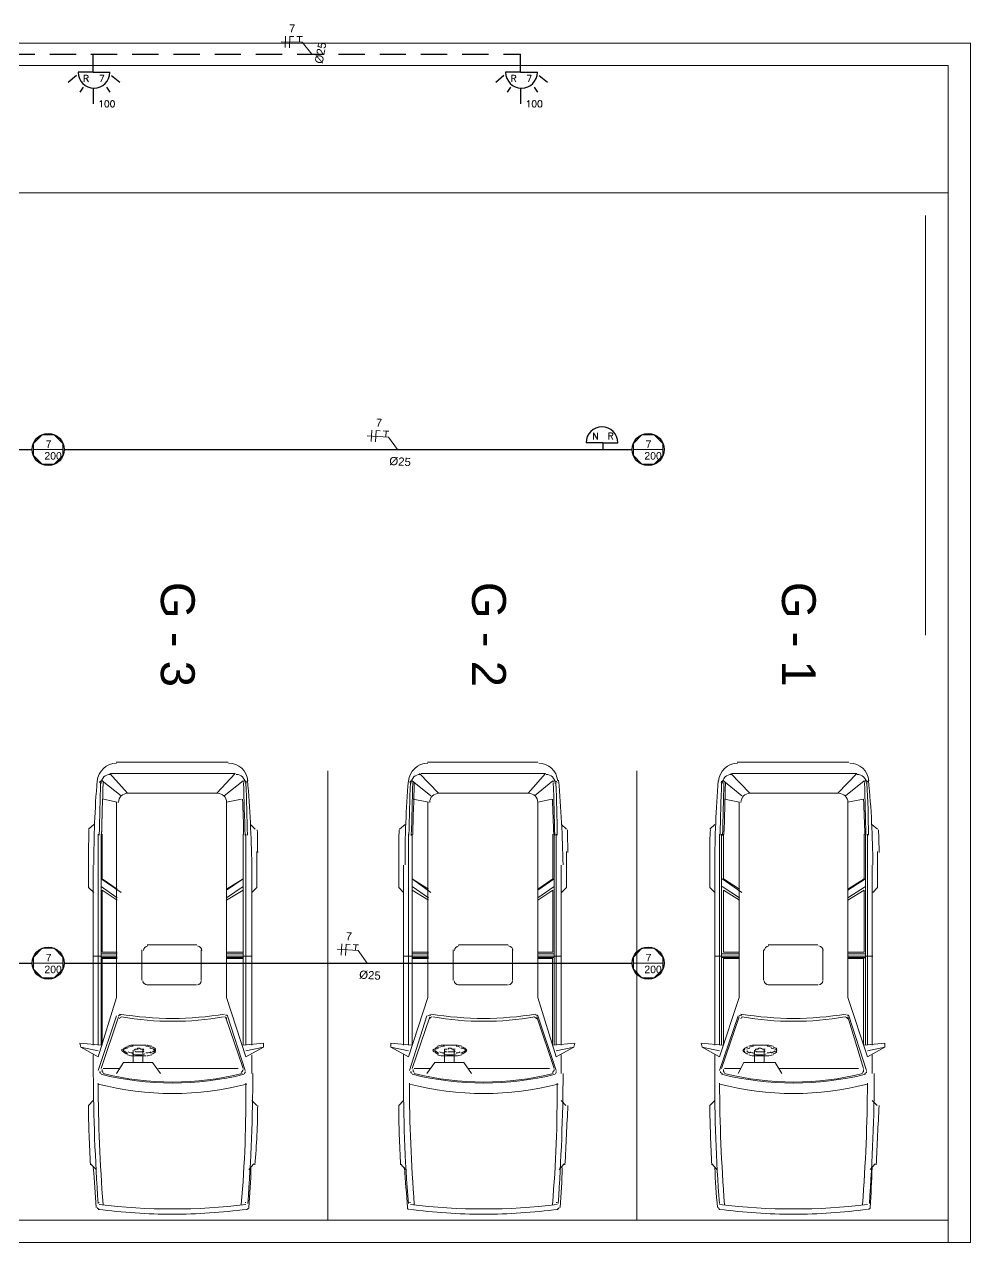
# Model space of a CAD drawing. Header units: millimetres. Extents: x 53 to 176, y -29 to 32.
# Drawn here: x 74.26 to 80.57, y -0.18 to 7.95 of the extents above; entities that cross this region are included whole.
import ezdxf

# ---------------------------------------------------------------- set-up
doc = ezdxf.new("R2010")
doc.units = ezdxf.units.MM
doc.linetypes.add('HIDDEN', pattern=[0.375, 0.25, -0.125])
doc.layers.get('0').update_dxf_attribs({"lineweight": 30})
for name, color, linetype in [('1 - Circuitos', 7, 'Continuous'), ('5 - Identificadores', 7, 'Continuous'), ('7 - Eletroduto', 6, 'Continuous'), ('8 - Pontos de luz', 5, 'Continuous'), ('Estacionamento', 30, 'Continuous'), ('Pontos de iluminação', 5, 'Continuous')]:
    doc.layers.add(name, color=color, linetype=linetype)
doc.layers.add('4 - Edificação', color=8, linetype='Continuous', lineweight=20)
doc.layers.add('6 - Legenda', color=70, linetype='Continuous', lineweight=25)
doc.styles.add('Arial0', font='arial.ttf', dxfattribs={"height": 3.14658})
doc.styles.add('ROMANS', font='ROMANS.SHX')
doc.styles.get("Standard").update_dxf_attribs({"font": 'arial.ttf'})

# ---------------------------------------------------------------- blocks, each defined once
blk = doc.blocks.new('Sensor')
at = {"color": 5, "linetype": 'Continuous', "lineweight": 15, "true_color": 0x000005}
blk.add_lwpolyline([(63.6396, -14.1566), (63.5583, -14.1566), (63.5009, -14.215), (63.5009, -14.2947), (63.5583, -14.3531), (63.6396, -14.3531), (63.698, -14.2947), (63.698, -14.215)], close=True, dxfattribs=at)
blk.add_lwpolyline([(63.698, -14.2551), (63.5009, -14.2551), (63.5009, -14.2551)], dxfattribs=at)
at = {"layer": '8 - Pontos de luz'}
blk.add_circle((63.5995, -14.2551), 0.1064, dxfattribs=at)
at = {"layer": '5 - Identificadores'}
for tag, p in [('N', (63.5826, -14.2443)), ('S', (63.5739, -14.3226))]:
    blk.add_attdef(tag, p, '', height=0.05, dxfattribs=at)

msp = doc.modelspace()

# ---------------------------------------------------------------- linework, layer by layer
at = {"layer": '1 - Circuitos', "color": 5, "linetype": 'Continuous', "lineweight": 15, "true_color": 0x000005}
for points in [[(76.1781, 7.7494), (76.1148, 7.8296), (75.9733, 7.8315)], [(76.7486, 5.1137), (76.6892, 5.1968), (76.548, 5.2054)], [(76.5478, 1.6887), (76.4884, 1.7718), (76.3472, 1.7804)]]:
    msp.add_lwpolyline(points, dxfattribs=at)
at = {"layer": '1 - Circuitos', "color": 7, "linetype": 'Continuous', "lineweight": 15, "true_color": 0x000007}
for points in [[(76.0012, 7.7937), (76.0022, 7.8693), (76.0022, 7.8693)], [(76.0588, 7.8686), (76.0311, 7.8689), (76.03, 7.7933)], [(76.0782, 7.8683), (76.1153, 7.8678), (76.0973, 7.868), (76.0968, 7.8299)], [(76.5741, 5.1663), (76.5787, 5.2418), (76.5787, 5.2418)], [(76.6351, 5.2384), (76.6075, 5.2401), (76.6028, 5.1646)], [(76.6545, 5.2372), (76.6915, 5.2349), (76.6736, 5.236), (76.6713, 5.1979)], [(76.3733, 1.7413), (76.3779, 1.8168), (76.3779, 1.8168)], [(76.4343, 1.8134), (76.4067, 1.8151), (76.4021, 1.7396)], [(76.4538, 1.8122), (76.4907, 1.8099), (76.4728, 1.811), (76.4705, 1.7729)]]:
    msp.add_lwpolyline(points, dxfattribs=at)
at = {"layer": '4 - Edificação', "color": 252}
for p, q in [((77.5708, 7.6744), (57.6208, 7.6744)), ((80.4208, 7.6744), (60.4708, 7.6744)), ((80.4208, 7.6744), (80.4208, 6.8244))]:
    msp.add_line(p, q, dxfattribs=at)
at = {"layer": '4 - Edificação'}
for p, q in [((60.4708, 6.8244), (80.4208, 6.8244)), ((80.4208, 6.8244), (80.4208, -0.0256)), ((80.2708, 6.6744), (80.2708, 3.8744)), ((55.0208, -0.0256), (80.4208, -0.0256)), ((80.4208, -0.0256), (80.4208, -0.1756)), ((55.6708, -0.1756), (80.4208, -0.1756))]:
    msp.add_line(p, q, dxfattribs=at)
at = {"layer": '4 - Edificação', "color": 252}
msp.add_lwpolyline([(53.5708, -0.1756), (80.5708, -0.1756), (80.5708, 7.8244), (53.5708, 7.8244)], close=True, dxfattribs=at)
at = {"layer": '6 - Legenda', "color": 0}
for p, q in [((74.7208, 7.6298), (74.7208, 7.6744)), ((77.5708, 7.6298), (77.5708, 7.6744)), ((74.6095, 7.6076), (74.5547, 7.5619)), ((74.7208, 7.6298), (74.6206, 7.6298)), ((74.7208, 7.6298), (74.8322, 7.6298)), ((74.8433, 7.6076), (74.899, 7.563)), ((77.4595, 7.6076), (77.4047, 7.5619)), ((77.5708, 7.6298), (77.4706, 7.6298)), ((77.5708, 7.6298), (77.6822, 7.6298)), ((77.6933, 7.6076), (77.749, 7.563)), ((74.654, 7.5296), (74.6317, 7.4962)), ((74.7208, 7.5185), (74.7208, 7.4182)), ((74.8099, 7.5296), (74.8322, 7.4962)), ((77.504, 7.5296), (77.4817, 7.4962)), ((77.5708, 7.5185), (77.5708, 7.4182)), ((77.6599, 7.5296), (77.6822, 7.4962))]:
    msp.add_line(p, q, dxfattribs=at)
at = {"layer": '6 - Legenda', "color": 5}
for q in [(78.0066, 5.1582), (78.2182, 5.1582), (78.118, 5.1137)]:
    msp.add_line((78.118, 5.1582), q, dxfattribs=at)
at = {"layer": '6 - Legenda', "color": 0}
for centre in [(74.7264, 7.6298), (77.5764, 7.6298)]:
    msp.add_arc(centre, 0.1058, 180, 0, dxfattribs=at)
at = {"layer": '6 - Legenda', "color": 5}
msp.add_arc((78.1124, 5.1582), 0.1058, 0, 180, dxfattribs=at)
at = {"layer": '7 - Eletroduto', "linetype": 'HIDDEN', "ltscale": 0.7}
for p, q in [((58.2062, 7.7494), (77.5708, 7.7494)), ((74.7208, 7.6744), (74.7208, 7.7494)), ((77.5708, 7.6744), (77.5708, 7.7494))]:
    msp.add_line(p, q, dxfattribs=at)
at = {"layer": '7 - Eletroduto'}
for points in [[(70.5273, 5.1137), (74.3145, 5.1137)], [(74.5273, 5.1137), (78.3145, 5.1137)], [(70.5273, 1.6887), (74.3145, 1.6887)], [(74.5273, 1.6887), (78.3145, 1.6887)]]:
    msp.add_lwpolyline(points, dxfattribs=at)
at = {"layer": 'Estacionamento', "linetype": 'Continuous', "lineweight": 20}
for points in [[(75.6197, 3.0282), (74.8741, 3.0282), (74.8741, 3.0282)], [(77.6847, 3.0282), (76.9488, 3.0282), (76.9488, 3.0282)], [(79.7595, 3.0282), (79.0139, 3.0282), (79.0139, 3.0282)], [(74.9486, 2.8207), (74.8319, 2.9536), (74.8319, 2.9536)], [(75.6683, 2.9536), (74.8384, 2.9536), (74.8384, 2.9536)], [(75.5451, 2.8207), (75.6683, 2.9536), (75.6683, 2.9536)], [(77.0234, 2.8207), (76.897, 2.9536), (76.897, 2.9536)], [(77.7366, 2.9536), (76.9067, 2.9536), (76.9067, 2.9536)], [(77.6199, 2.8207), (77.7366, 2.9536), (77.7366, 2.9536)], [(79.0982, 2.8207), (78.9717, 2.9536), (78.9717, 2.9536)], [(79.8114, 2.9536), (78.9815, 2.9536), (78.9815, 2.9536)], [(79.6849, 2.8207), (79.8114, 2.9536), (79.8114, 2.9536)], [(74.9065, 2.8045), (74.7801, 2.905), (74.7801, 2.905)], [(75.5938, 2.8045), (75.7202, 2.905), (75.7202, 2.905)], [(76.9715, 2.8045), (76.8483, 2.905), (76.8483, 2.905)], [(77.662, 2.8045), (77.7852, 2.905), (77.7852, 2.905)], [(79.0463, 2.8045), (78.9231, 2.905), (78.9231, 2.905)], [(79.7368, 2.8045), (79.86, 2.905), (79.86, 2.905)], [(74.8806, 2.7623), (74.7898, 2.7818), (74.7898, 2.7818)], [(75.5451, 2.8207), (74.9486, 2.8207), (74.9486, 2.8207)], [(75.61, 2.7623), (75.7105, 2.7818), (75.7105, 2.7818)], [(76.9553, 2.7623), (76.8548, 2.7818), (76.8548, 2.7818)], [(77.6199, 2.8207), (77.0234, 2.8207), (77.0234, 2.8207)], [(77.6847, 2.7623), (77.7787, 2.7818), (77.7787, 2.7818)], [(79.0301, 2.7623), (78.9296, 2.7818), (78.9296, 2.7818)], [(79.6849, 2.8207), (79.0982, 2.8207), (79.0982, 2.8207)], [(79.753, 2.7623), (79.8535, 2.7818), (79.8535, 2.7818)], [(74.725, 2.6132), (74.6893, 2.5808), (74.6893, 2.5808)], [(75.8012, 2.5808), (75.7688, 2.6132), (75.7688, 2.6132)], [(76.7997, 2.6132), (76.7641, 2.5808), (76.7641, 2.5808)], [(77.876, 2.5808), (77.8436, 2.6132), (77.8436, 2.6132)], [(78.8648, 2.6132), (78.8323, 2.5808), (78.8323, 2.5808)], [(79.9508, 2.5808), (79.9119, 2.6132), (79.9119, 2.6132)], [(74.7801, 2.2501), (74.7801, 2.5484), (74.7801, 2.5484)], [(75.7202, 2.2501), (75.7202, 2.5484), (75.7202, 2.5484)], [(76.8483, 2.2501), (76.8483, 2.5484), (76.8483, 2.5484)], [(77.7852, 2.2501), (77.7852, 2.5484), (77.7852, 2.5484)], [(78.9231, 2.2501), (78.9231, 2.5484), (78.9231, 2.5484)], [(79.86, 2.2501), (79.86, 2.5484), (79.86, 2.5484)], [(74.725, 2.1594), (74.6893, 2.1918), (74.6893, 2.4317)], [(75.811, 2.4317), (75.811, 2.1918), (75.7785, 2.1594)], [(76.79, 2.1594), (76.7576, 2.1918), (76.7576, 2.4317)], [(77.876, 2.4317), (77.876, 2.1918), (77.8436, 2.1594)], [(78.8648, 2.1594), (78.8323, 2.1918), (78.8323, 2.4317)], [(79.9508, 2.4317), (79.9508, 2.1918), (79.9183, 2.1594)], [(74.9065, 2.1594), (74.7736, 2.2501), (74.7736, 2.2501)], [(74.8806, 2.1237), (74.7736, 2.1983), (74.7736, 2.1983)], [(74.8806, 2.1821), (74.7801, 2.2501), (74.7801, 2.2501)], [(75.61, 2.1821), (75.7202, 2.2501), (75.7202, 2.2501)], [(75.61, 2.1756), (75.7202, 2.2501), (75.7202, 2.2501)], [(75.61, 2.1237), (75.7202, 2.1983), (75.7202, 2.1983)], [(76.9715, 2.1594), (76.8483, 2.2501), (76.8483, 2.2501)], [(76.9553, 2.1821), (76.8483, 2.2501), (76.8483, 2.2501)], [(76.9553, 2.1237), (76.8483, 2.1983), (76.8483, 2.1983)], [(77.6847, 2.1821), (77.7852, 2.2501), (77.7852, 2.2501)], [(77.6847, 2.1756), (77.795, 2.2501), (77.795, 2.2501)], [(77.6847, 2.1237), (77.795, 2.1983), (77.795, 2.1983)], [(79.0463, 2.1594), (78.9134, 2.2501), (78.9134, 2.2501)], [(79.0301, 2.1237), (78.9134, 2.1983), (78.9134, 2.1983)], [(79.0301, 2.1821), (78.9231, 2.2501), (78.9231, 2.2501)], [(79.753, 2.1821), (79.86, 2.2501), (79.86, 2.2501)], [(79.753, 2.1756), (79.8697, 2.2501), (79.8697, 2.2501)], [(79.753, 2.1237), (79.8697, 2.1983), (79.8697, 2.1983)], [(74.8806, 2.1075), (74.7801, 2.1756), (74.7801, 2.1756)], [(74.7801, 1.7606), (74.7801, 2.1756), (74.7801, 2.1756)], [(75.61, 2.1075), (75.7202, 2.1756), (75.7202, 2.1756)], [(75.7202, 1.7606), (75.7202, 2.1756), (75.7202, 2.1756)], [(76.9553, 2.1075), (76.8483, 2.1756), (76.8483, 2.1756)], [(76.8483, 1.7606), (76.8483, 2.1756), (76.8483, 2.1756)], [(77.6847, 2.1075), (77.7852, 2.1756), (77.7852, 2.1756)], [(77.7852, 1.7606), (77.7852, 2.1756), (77.7852, 2.1756)], [(79.0301, 2.1075), (78.9231, 2.1756), (78.9231, 2.1756)], [(78.9231, 1.7606), (78.9231, 2.1756), (78.9231, 2.1756)], [(79.753, 2.1075), (79.86, 2.1756), (79.86, 2.1756)], [(79.86, 1.7606), (79.86, 2.1756), (79.86, 2.1756)], [(75.0816, 1.8093), (75.2469, 1.8093), (75.2469, 1.8093)], [(75.4122, 1.8093), (75.2469, 1.8093), (75.2469, 1.8093)], [(77.1563, 1.8093), (77.3216, 1.8093), (77.3216, 1.8093)], [(77.487, 1.8093), (77.3216, 1.8093), (77.3216, 1.8093)], [(79.2214, 1.8093), (79.3867, 1.8093), (79.3867, 1.8093)], [(79.552, 1.8093), (79.3867, 1.8093), (79.3867, 1.8093)], [(74.8806, 1.7347), (74.725, 1.7347), (74.725, 1.7347)], [(74.8806, 1.7509), (74.7736, 1.7509), (74.7736, 1.7509)], [(74.8806, 1.725), (74.7736, 1.725), (74.7736, 1.725)], [(74.8806, 1.7606), (74.7801, 1.7606), (74.7801, 1.7606)], [(74.8806, 1.7185), (74.7801, 1.7185), (74.7801, 1.7185)], [(75.61, 1.7606), (75.7202, 1.7606), (75.7202, 1.7606)], [(75.61, 1.7509), (75.7202, 1.7509), (75.7202, 1.7509)], [(75.61, 1.7347), (75.7785, 1.7347), (75.7785, 1.7347)], [(75.61, 1.725), (75.7202, 1.725), (75.7202, 1.725)], [(75.61, 1.7185), (75.7202, 1.7185), (75.7202, 1.7185)], [(76.9553, 1.7347), (76.79, 1.7347), (76.79, 1.7347)], [(76.9553, 1.7606), (76.8483, 1.7606), (76.8483, 1.7606)], [(76.9553, 1.7509), (76.8483, 1.7509), (76.8483, 1.7509)], [(76.9553, 1.725), (76.8483, 1.725), (76.8483, 1.725)], [(76.9553, 1.7185), (76.8483, 1.7185), (76.8483, 1.7185)], [(77.6847, 1.7606), (77.7852, 1.7606), (77.7852, 1.7606)], [(77.6847, 1.7509), (77.795, 1.7509), (77.795, 1.7509)], [(77.6847, 1.7347), (77.8436, 1.7347), (77.8436, 1.7347)], [(77.6847, 1.725), (77.795, 1.725), (77.795, 1.725)], [(77.6847, 1.7185), (77.7852, 1.7185), (77.7852, 1.7185)], [(79.0301, 1.7347), (78.8648, 1.7347), (78.8648, 1.7347)], [(79.0301, 1.7509), (78.9134, 1.7509), (78.9134, 1.7509)], [(79.0301, 1.725), (78.9134, 1.725), (78.9134, 1.725)], [(79.0301, 1.7606), (78.9231, 1.7606), (78.9231, 1.7606)], [(79.0301, 1.7185), (78.9231, 1.7185), (78.9231, 1.7185)], [(79.753, 1.7606), (79.86, 1.7606), (79.86, 1.7606)], [(79.753, 1.7509), (79.8697, 1.7509), (79.8697, 1.7509)], [(79.753, 1.7347), (79.9183, 1.7347), (79.9183, 1.7347)], [(79.753, 1.725), (79.8697, 1.725), (79.8697, 1.725)], [(79.753, 1.7185), (79.86, 1.7185), (79.86, 1.7185)]]:
    msp.add_lwpolyline(points, dxfattribs=at)
at = {"layer": 'Estacionamento', "linetype": 'Continuous', "lineweight": 9}
for points in [[(76.2843, -0.0256), (74.2095, -0.0256), (74.2095, 2.9698)], [(78.3461, -0.0256), (76.2843, -0.0256), (76.2843, 2.9698)], [(78.3461, 2.9698), (78.3461, -0.0256), (80.4208, -0.0256), (80.4208, 2.9698)], [(74.8773, 1.4591), (74.8773, 2.7623), (74.8773, 2.7623)], [(75.61, 1.4591), (75.61, 2.7623), (75.61, 2.7623)], [(76.9521, 1.4591), (76.9521, 2.7623), (76.9521, 2.7623)], [(77.6847, 1.4591), (77.6847, 2.7623), (77.6847, 2.7623)], [(79.0268, 1.4591), (79.0268, 2.7623), (79.0268, 2.7623)], [(79.753, 1.4591), (79.753, 2.7623), (79.753, 2.7623)], [(74.7541, 1.1414), (74.7541, 2.5484), (74.7541, 2.5484)], [(74.7736, 1.1414), (74.7736, 2.5484), (74.7736, 2.5484)], [(75.7202, 1.1414), (75.7202, 2.5484), (75.7202, 2.5484)], [(75.7396, 1.1414), (75.7396, 2.5484), (75.7396, 2.5484)], [(76.8224, 1.1414), (76.8224, 2.5484), (76.8224, 2.5484)], [(76.8483, 1.1414), (76.8483, 2.5484), (76.8483, 2.5484)], [(77.795, 1.1414), (77.795, 2.5484), (77.795, 2.5484)], [(77.8079, 1.1414), (77.8079, 2.5484), (77.8079, 2.5484)], [(78.8972, 1.1414), (78.8972, 2.5484), (78.8972, 2.5484)], [(78.9101, 1.1414), (78.9101, 2.5484), (78.9101, 2.5484)], [(79.8697, 1.1414), (79.8697, 2.5484), (79.8697, 2.5484)], [(79.8827, 1.1414), (79.8827, 2.5484), (79.8827, 2.5484)], [(74.7217, 1.1414), (74.7217, 2.3409), (74.7217, 2.3409)], [(75.7785, 1.1414), (75.7785, 2.3409), (75.7785, 2.3409)], [(76.79, 1.1414), (76.79, 2.3409), (76.79, 2.3409)], [(77.8403, 1.1414), (77.8403, 2.3409), (77.8403, 2.3409)], [(78.8648, 1.1414), (78.8648, 2.3409), (78.8648, 2.3409)], [(79.9151, 1.1414), (79.9151, 2.3409), (79.9151, 2.3409)], [(74.7736, 1.1414), (74.7736, 2.1983), (74.7736, 2.1983)], [(76.8483, 1.1414), (76.8483, 2.1983), (76.8483, 2.1983)], [(78.9101, 1.1414), (78.9101, 2.1983), (78.9101, 2.1983)], [(74.7801, 1.1414), (74.7801, 1.7185), (74.7801, 1.7185)], [(75.0459, 1.5758), (75.0459, 1.7768), (75.0459, 1.7768)], [(75.4414, 1.5758), (75.4414, 1.7768), (75.4414, 1.7768)], [(75.7202, 1.1414), (75.7202, 1.7185), (75.7202, 1.7185)], [(76.8483, 1.1414), (76.8483, 1.7185), (76.8483, 1.7185)], [(77.1207, 1.5758), (77.1207, 1.7768), (77.1207, 1.7768)], [(77.5162, 1.5758), (77.5162, 1.7768), (77.5162, 1.7768)], [(77.782, 1.1414), (77.782, 1.7185), (77.782, 1.7185)], [(78.9231, 1.1414), (78.9231, 1.7185), (78.9231, 1.7185)], [(79.1889, 1.5758), (79.1889, 1.7768), (79.1889, 1.7768)], [(79.5844, 1.5758), (79.5844, 1.7768), (79.5844, 1.7768)], [(79.8568, 1.1414), (79.8568, 1.7185), (79.8568, 1.7185)], [(75.0783, 1.5434), (75.2469, 1.5434), (75.2469, 1.5434)], [(75.409, 1.5434), (75.2469, 1.5434), (75.2469, 1.5434)], [(77.1531, 1.5434), (77.3216, 1.5434), (77.3216, 1.5434)], [(77.4837, 1.5434), (77.3216, 1.5434), (77.3216, 1.5434)], [(79.2214, 1.5434), (79.3834, 1.5434), (79.3834, 1.5434)], [(79.552, 1.5434), (79.3834, 1.5434), (79.3834, 1.5434)], [(74.7541, 1.0636), (74.8773, 1.4591), (74.8773, 1.4591)], [(75.7396, 1.0636), (75.61, 1.4591), (75.61, 1.4591)], [(76.8224, 1.0636), (76.9521, 1.4591), (76.9521, 1.4591)], [(77.8079, 1.0636), (77.6847, 1.4591), (77.6847, 1.4591)], [(78.8972, 1.0636), (79.0268, 1.4591), (79.0268, 1.4591)], [(79.8827, 1.0636), (79.753, 1.4591), (79.753, 1.4591)], [(74.7541, 0.9729), (74.8773, 1.3359), (74.8773, 1.3359)], [(74.7736, 0.9858), (74.8903, 1.3295), (74.8903, 1.3295)], [(75.7202, 0.9858), (75.6035, 1.3295), (75.6035, 1.3295)], [(75.7332, 0.9729), (75.6165, 1.3359), (75.6165, 1.3359)], [(76.8289, 0.9729), (76.9456, 1.3359), (76.9456, 1.3359)], [(76.8483, 0.9858), (76.965, 1.3295), (76.965, 1.3295)], [(77.795, 0.9858), (77.6782, 1.3295), (77.6782, 1.3295)], [(77.8079, 0.9729), (77.6847, 1.3359), (77.6847, 1.3359)], [(78.8972, 0.9729), (79.0204, 1.3359), (79.0204, 1.3359)], [(78.9101, 0.9858), (79.0268, 1.3295), (79.0268, 1.3295)], [(79.8568, 0.9858), (79.753, 1.3295), (79.753, 1.3295)], [(79.8762, 0.9729), (79.7595, 1.3359), (79.7595, 1.3359)], [(74.6374, 1.1285), (74.6309, 1.1544), (74.7801, 1.1414)], [(75.8563, 1.1285), (75.8563, 1.1544), (75.7202, 1.1414)], [(76.7057, 1.1285), (76.7057, 1.1544), (76.8483, 1.1414)], [(77.9246, 1.1285), (77.9311, 1.1544), (77.782, 1.1414)], [(78.7805, 1.1285), (78.774, 1.1544), (78.9231, 1.1414)], [(79.9994, 1.1285), (79.9994, 1.1544), (79.8568, 1.1414)], [(74.7541, 1.0636), (74.6374, 1.1285), (74.7541, 1.1025)], [(74.7217, 0.9534), (74.7217, 1.0766), (74.7217, 1.0766)], [(74.9875, 1.0831), (74.9875, 1.109), (74.9875, 1.109)], [(74.9875, 1.0247), (74.9875, 1.0766), (74.9875, 1.0766)], [(74.994, 1.109), (75.0005, 1.1155), (75.0005, 1.1155)], [(75.0524, 1.109), (75.0589, 1.1155), (75.0589, 1.1155)], [(75.0524, 1.0831), (75.0524, 1.109), (75.0524, 1.109)], [(75.0524, 1.0247), (75.0524, 1.0766), (75.0524, 1.0766)], [(75.7396, 1.0636), (75.8563, 1.1285), (75.7396, 1.1025)], [(75.7785, 0.9534), (75.7785, 1.0766), (75.7785, 1.0766)], [(76.8224, 1.0636), (76.7057, 1.1285), (76.8224, 1.1025)], [(76.79, 0.9534), (76.79, 1.0766), (76.79, 1.0766)], [(77.0623, 1.109), (77.0623, 1.1155), (77.0623, 1.1155)], [(77.0623, 1.0831), (77.0623, 1.109), (77.0623, 1.109)], [(77.0623, 1.0247), (77.0623, 1.0766), (77.0623, 1.0766)], [(77.1207, 1.109), (77.1207, 1.1155), (77.1207, 1.1155)], [(77.1271, 1.0831), (77.1271, 1.109), (77.1271, 1.109)], [(77.1271, 1.0247), (77.1271, 1.0766), (77.1271, 1.0766)], [(77.8079, 1.0636), (77.9246, 1.1285), (77.8079, 1.1025)], [(77.8403, 0.9534), (77.8403, 1.0766), (77.8403, 1.0766)], [(78.8972, 1.0636), (78.7805, 1.1285), (78.8972, 1.1025)], [(78.8648, 0.9534), (78.8648, 1.0766), (78.8648, 1.0766)], [(79.1306, 1.0831), (79.1306, 1.109), (79.1306, 1.109)], [(79.1306, 1.0247), (79.1306, 1.0766), (79.1306, 1.0766)], [(79.1371, 1.109), (79.1371, 1.1155), (79.1371, 1.1155)], [(79.1954, 1.109), (79.1954, 1.1155), (79.1954, 1.1155)], [(79.1954, 1.0831), (79.1954, 1.109), (79.1954, 1.109)], [(79.1954, 1.0247), (79.1954, 1.0766), (79.1954, 1.0766)], [(79.8827, 1.0636), (79.9994, 1.1285), (79.8827, 1.1025)], [(79.9151, 0.9534), (79.9151, 1.0766), (79.9151, 1.0766)], [(74.7865, 0.9858), (74.8968, 0.9858), (74.8968, 0.9858)], [(74.8773, 0.9534), (74.9227, 1.0247), (75.02, 1.0247)], [(75.1691, 0.9534), (75.1172, 1.0247), (75.02, 1.0247)], [(75.1561, 0.9858), (75.6878, 0.9858), (75.6878, 0.9858)], [(76.8613, 0.9858), (76.9715, 0.9858), (76.9715, 0.9858)], [(76.9456, 0.9534), (76.9975, 1.0247), (77.0947, 1.0247)], [(77.2438, 0.9534), (77.192, 1.0247), (77.0947, 1.0247)], [(77.2179, 0.9858), (77.7625, 0.9858), (77.7625, 0.9858)], [(78.9296, 0.9858), (79.0398, 0.9858), (79.0398, 0.9858)], [(79.0204, 0.9534), (79.0593, 1.0247), (79.163, 1.0247)], [(79.3121, 0.9534), (79.2667, 1.0247), (79.163, 1.0247)], [(79.2927, 0.9858), (79.8243, 0.9858), (79.8243, 0.9858)], [(74.7217, 0.7719), (74.6893, 0.7395), (74.6893, 0.7395)], [(75.811, 0.7395), (75.7785, 0.7719), (75.7785, 0.7719)], [(76.79, 0.7719), (76.7576, 0.7395), (76.7576, 0.7395)], [(77.8728, 0.7395), (77.8403, 0.7719), (77.8403, 0.7719)], [(78.8648, 0.7719), (78.8323, 0.7395), (78.8323, 0.7395)], [(79.9475, 0.7395), (79.9151, 0.7719), (79.9151, 0.7719)], [(74.7412, 0.3115), (74.7023, 0.3504), (74.7023, 0.3504)], [(75.7915, 0.3504), (75.7591, 0.3115), (75.7591, 0.3115)], [(76.803, 0.3115), (76.7705, 0.3504), (76.7705, 0.3504)], [(77.8598, 0.3504), (77.8274, 0.3115), (77.8274, 0.3115)], [(78.8777, 0.3115), (78.8453, 0.3504), (78.8453, 0.3504)], [(79.9346, 0.3504), (79.9021, 0.3115), (79.9021, 0.3115)], [(74.7541, 0.0911), (74.7606, 0.0911), (74.7606, 0.0911)], [(75.7332, 0.0911), (75.7396, 0.0911), (75.7396, 0.0911)], [(76.8289, 0.0911), (76.8354, 0.0911), (76.8354, 0.0911)], [(77.8079, 0.0911), (77.8144, 0.0911), (77.8144, 0.0911)], [(80.4208, -0.0256), (67.9982, -0.0256), (67.9982, -0.0256)]]:
    msp.add_lwpolyline(points, dxfattribs=at)
for points in [[(78.8972, 0.0911), (78.8972, 0.0911)], [(79.8762, 0.0911), (79.8762, 0.0911)]]:
    msp.add_lwpolyline(points, close=True, dxfattribs=at)
at = {"layer": 'Estacionamento', "linetype": 'Continuous', "lineweight": 20}
for points in [[(74.8773, 3.0217), (74.8092, 3.0217), (74.7541, 2.9698), (74.7476, 2.9017)], [(75.7526, 2.905), (75.7461, 2.9698), (75.691, 3.0217), (75.6229, 3.0217)], [(76.9521, 3.0217), (76.884, 3.0217), (76.8289, 2.9698), (76.8224, 2.9017)], [(77.8176, 2.905), (77.8112, 2.9698), (77.7561, 3.0217), (77.6912, 3.0217)], [(79.0171, 3.0217), (78.9523, 3.0217), (78.8939, 2.9698), (78.8907, 2.9017)], [(79.8924, 2.905), (79.8859, 2.9698), (79.8308, 3.0217), (79.766, 3.0217)], [(74.8352, 2.9471), (74.8028, 2.9471), (74.7736, 2.9212), (74.7736, 2.8855)], [(75.7364, 2.8855), (75.7332, 2.9212), (75.7072, 2.9471), (75.6748, 2.9471)], [(76.9035, 2.9471), (76.8678, 2.9471), (76.8419, 2.9212), (76.8386, 2.8855)], [(77.8014, 2.8855), (77.8014, 2.9212), (77.7723, 2.9471), (77.7398, 2.9471)], [(78.9782, 2.9471), (78.9426, 2.9471), (78.9166, 2.9212), (78.9134, 2.8855)], [(79.8762, 2.8855), (79.8762, 2.9212), (79.847, 2.9471), (79.8146, 2.9471)], [(74.7476, 2.905), (74.7314, 2.717), (74.725, 2.5289), (74.725, 2.3442)], [(74.7703, 2.892), (74.7671, 2.7753), (74.7639, 2.6586), (74.7606, 2.5419)], [(74.7865, 2.892), (74.7833, 2.7753), (74.7801, 2.6586), (74.7768, 2.5387)], [(74.7865, 2.8888), (74.7833, 2.7753), (74.7801, 2.6618), (74.7768, 2.5451)], [(75.7332, 2.5387), (75.7299, 2.6586), (75.7267, 2.7753), (75.7234, 2.892)], [(75.7494, 2.5419), (75.7461, 2.6586), (75.7429, 2.7721), (75.7396, 2.8888)], [(75.7785, 2.3442), (75.7753, 2.5322), (75.7656, 2.7202), (75.7494, 2.9082)], [(76.8224, 2.905), (76.8062, 2.717), (76.7997, 2.5289), (76.7997, 2.3442)], [(76.8354, 2.892), (76.8321, 2.7753), (76.8289, 2.6586), (76.8257, 2.5419)], [(76.8516, 2.892), (76.8483, 2.7753), (76.8451, 2.6586), (76.8419, 2.5387)], [(76.8613, 2.8888), (76.8581, 2.7753), (76.8548, 2.6618), (76.8516, 2.5451)], [(77.7982, 2.5387), (77.795, 2.6586), (77.7917, 2.7753), (77.7885, 2.892)], [(77.8144, 2.5419), (77.8144, 2.6586), (77.8112, 2.7721), (77.8047, 2.8888)], [(77.8533, 2.3442), (77.8501, 2.5322), (77.8403, 2.7202), (77.8241, 2.9082)], [(78.8874, 2.905), (78.8745, 2.717), (78.8648, 2.5289), (78.8648, 2.3442)], [(78.9101, 2.892), (78.9069, 2.7753), (78.9037, 2.6586), (78.9004, 2.5419)], [(78.9263, 2.892), (78.9231, 2.7753), (78.9199, 2.6586), (78.9166, 2.5387)], [(78.9361, 2.8888), (78.9328, 2.7753), (78.9296, 2.6618), (78.9263, 2.5451)], [(79.873, 2.5387), (79.8697, 2.6586), (79.8665, 2.7753), (79.8632, 2.892)], [(79.8892, 2.5419), (79.8892, 2.6586), (79.8859, 2.7721), (79.8794, 2.8888)], [(79.9183, 2.3442), (79.9183, 2.5322), (79.9086, 2.7202), (79.8892, 2.9082)], [(74.9519, 2.8207), (74.9162, 2.8207), (74.8903, 2.7948), (74.8903, 2.7591)], [(74.9519, 2.8207), (74.9162, 2.8207), (74.8903, 2.7948), (74.8903, 2.7591)], [(75.61, 2.7591), (75.61, 2.7948), (75.584, 2.8207), (75.5484, 2.8207)], [(75.7234, 2.5451), (75.7234, 2.6229), (75.7202, 2.7008), (75.7169, 2.7818)], [(77.0266, 2.8207), (76.991, 2.8207), (76.965, 2.7948), (76.965, 2.7591)], [(77.0266, 2.8207), (76.991, 2.8207), (76.965, 2.7948), (76.965, 2.7591)], [(77.6847, 2.7591), (77.6847, 2.7948), (77.6588, 2.8207), (77.6231, 2.8207)], [(77.7917, 2.5451), (77.7885, 2.6229), (77.7852, 2.7008), (77.782, 2.7818)], [(79.1014, 2.8207), (79.0657, 2.8207), (79.0398, 2.7948), (79.0398, 2.7591)], [(79.1014, 2.8207), (79.0657, 2.8207), (79.0398, 2.7948), (79.0398, 2.7591)], [(79.753, 2.7591), (79.753, 2.7948), (79.7238, 2.8207), (79.6914, 2.8207)], [(79.8665, 2.5451), (79.8632, 2.6229), (79.86, 2.7008), (79.8568, 2.7818)], [(74.6925, 2.5776), (74.6925, 2.5289), (74.6893, 2.4771), (74.6893, 2.4252)], [(75.8174, 2.4252), (75.8174, 2.4771), (75.8174, 2.5289), (75.8142, 2.5776)], [(76.7608, 2.5776), (76.7576, 2.5289), (76.7576, 2.4771), (76.7576, 2.4252)], [(77.8857, 2.4252), (77.8857, 2.4771), (77.8825, 2.5289), (77.8825, 2.5776)], [(78.8356, 2.5776), (78.8323, 2.5289), (78.8323, 2.4771), (78.8323, 2.4252)], [(79.9605, 2.4252), (79.9605, 2.4771), (79.9572, 2.5289), (79.9572, 2.5776)], [(75.0848, 1.8028), (75.0686, 1.8028), (75.0556, 1.7866), (75.0556, 1.7736)], [(75.4446, 1.7736), (75.4446, 1.7866), (75.4317, 1.8028), (75.4155, 1.8028)], [(77.1596, 1.8028), (77.1433, 1.8028), (77.1304, 1.7866), (77.1304, 1.7736)], [(77.5194, 1.7736), (77.5194, 1.7866), (77.5064, 1.8028), (77.4902, 1.8028)], [(79.2246, 1.8028), (79.2084, 1.8028), (79.1954, 1.7866), (79.1954, 1.7736)], [(79.5877, 1.7736), (79.5877, 1.7866), (79.5747, 1.8028), (79.5585, 1.8028)]]:
    msp.add_open_spline(points, degree=3, dxfattribs=at)
for points in [[(74.7865, 2.8985), (74.7865, 2.905), (74.7801, 2.905), (74.7736, 2.905), (74.7736, 2.905), (74.7703, 2.9017), (74.7639, 2.8985), (74.7639, 2.892)], [(75.7429, 2.892), (75.7429, 2.8985), (75.7396, 2.9017), (75.7332, 2.905), (75.7332, 2.905), (75.7299, 2.905), (75.7234, 2.905), (75.7202, 2.8985)], [(76.8548, 2.8985), (76.8516, 2.905), (76.8451, 2.905), (76.8419, 2.905), (76.8419, 2.905), (76.8354, 2.9017), (76.8321, 2.8985), (76.8321, 2.892)], [(77.8112, 2.892), (77.8112, 2.8985), (77.8079, 2.9017), (77.8014, 2.905), (77.8014, 2.905), (77.795, 2.905), (77.7917, 2.905), (77.7885, 2.8985)], [(78.9296, 2.8985), (78.9263, 2.905), (78.9199, 2.905), (78.9166, 2.905), (78.9166, 2.905), (78.9101, 2.9017), (78.9069, 2.8985), (78.9069, 2.892)], [(79.8859, 2.892), (79.8859, 2.8985), (79.8827, 2.9017), (79.8762, 2.905), (79.8762, 2.905), (79.8697, 2.905), (79.8665, 2.905), (79.8632, 2.8985)]]:
    msp.add_open_spline(points, degree=3, knots=[0, 0, 0, 0, 0.125, 0.125, 0.125, 0.125001, 1, 1, 1, 1], dxfattribs=at)
at = {"layer": 'Estacionamento', "linetype": 'Continuous', "lineweight": 9}
for points in [[(75.0524, 1.5694), (75.0524, 1.5564), (75.0653, 1.5434), (75.0848, 1.5434)], [(75.4155, 1.5434), (75.4284, 1.5434), (75.4414, 1.5564), (75.4414, 1.5694)], [(77.1271, 1.5694), (77.1271, 1.5564), (77.1401, 1.5434), (77.1596, 1.5434)], [(77.4902, 1.5434), (77.5032, 1.5434), (77.5162, 1.5564), (77.5162, 1.5694)], [(79.1954, 1.5694), (79.1954, 1.5564), (79.2084, 1.5434), (79.2214, 1.5434)], [(79.5585, 1.5434), (79.5715, 1.5434), (79.5844, 1.5564), (79.5844, 1.5694)], [(74.9033, 1.3424), (74.8968, 1.3424), (74.8903, 1.3424), (74.8903, 1.3359)], [(74.8968, 1.3489), (75.1302, 1.31), (75.3701, 1.31), (75.597, 1.3489)], [(74.9097, 1.3295), (74.9033, 1.3295), (74.8968, 1.323), (74.8968, 1.3165)], [(74.9097, 1.3295), (75.1367, 1.2906), (75.3636, 1.2906), (75.5905, 1.3295)], [(75.61, 1.3165), (75.61, 1.323), (75.6035, 1.3295), (75.597, 1.3295)], [(75.6165, 1.3359), (75.6165, 1.3424), (75.61, 1.3424), (75.6035, 1.3424)], [(76.9715, 1.3424), (76.965, 1.3424), (76.9586, 1.3424), (76.9521, 1.3359)], [(76.978, 1.3295), (76.9715, 1.3295), (76.965, 1.323), (76.965, 1.3165)], [(76.9715, 1.3489), (77.2049, 1.31), (77.4448, 1.31), (77.6718, 1.3489)], [(76.9845, 1.3295), (77.2114, 1.2906), (77.4384, 1.2906), (77.6653, 1.3295)], [(77.6782, 1.3165), (77.6718, 1.323), (77.6653, 1.3295), (77.6588, 1.3295)], [(77.6847, 1.3359), (77.6847, 1.3424), (77.6782, 1.3424), (77.6718, 1.3424)], [(79.0463, 1.3424), (79.0398, 1.3424), (79.0333, 1.3424), (79.0268, 1.3359)], [(79.0398, 1.3489), (79.2732, 1.31), (79.5066, 1.31), (79.74, 1.3489)], [(79.0528, 1.3295), (79.0463, 1.3295), (79.0398, 1.323), (79.0398, 1.3165)], [(79.0463, 1.3295), (79.2732, 1.2906), (79.5066, 1.2906), (79.7336, 1.3295)], [(79.753, 1.3165), (79.7465, 1.323), (79.74, 1.3295), (79.7336, 1.3295)], [(79.7595, 1.3359), (79.7595, 1.3424), (79.753, 1.3424), (79.7465, 1.3424)], [(74.9811, 1.1414), (74.9681, 1.1414), (74.9616, 1.135), (74.9486, 1.135)], [(75.0264, 1.1414), (75.007, 1.1414), (74.994, 1.1414), (74.9746, 1.1414)], [(75.0264, 1.1414), (75.0135, 1.1414), (74.994, 1.1414), (74.9811, 1.1414)], [(75.0718, 1.1414), (75.0589, 1.1414), (75.0394, 1.1414), (75.0264, 1.1414)], [(75.0653, 1.1414), (75.0524, 1.1414), (75.0394, 1.1414), (75.0264, 1.1414)], [(75.1107, 1.135), (75.0978, 1.135), (75.0848, 1.1414), (75.0783, 1.1414)], [(77.0493, 1.1414), (77.0364, 1.1414), (77.0234, 1.135), (77.0169, 1.135)], [(77.1012, 1.1414), (77.0818, 1.1414), (77.0688, 1.1414), (77.0493, 1.1414)], [(77.1012, 1.1414), (77.0882, 1.1414), (77.0688, 1.1414), (77.0558, 1.1414)], [(77.1466, 1.1414), (77.1336, 1.1414), (77.1142, 1.1414), (77.1012, 1.1414)], [(77.1401, 1.1414), (77.1271, 1.1414), (77.1142, 1.1414), (77.1012, 1.1414)], [(77.179, 1.135), (77.166, 1.135), (77.1531, 1.1414), (77.1401, 1.1414)], [(79.1241, 1.1414), (79.1111, 1.1414), (79.0982, 1.135), (79.0917, 1.135)], [(79.163, 1.1414), (79.15, 1.1414), (79.1371, 1.1414), (79.1176, 1.1414)], [(79.163, 1.1414), (79.15, 1.1414), (79.1371, 1.1414), (79.1241, 1.1414)], [(79.2149, 1.1414), (79.1954, 1.1414), (79.1825, 1.1414), (79.163, 1.1414)], [(79.2084, 1.1414), (79.1954, 1.1414), (79.1825, 1.1414), (79.163, 1.1414)], [(79.2538, 1.135), (79.2408, 1.135), (79.2278, 1.1414), (79.2149, 1.1414)], [(74.9162, 1.1155), (74.9162, 1.1155), (74.9097, 1.109), (74.9097, 1.109)], [(74.9097, 1.109), (74.9097, 1.1025), (74.9162, 1.1025), (74.9162, 1.0961)], [(74.9486, 1.1285), (74.9357, 1.1285), (74.9292, 1.122), (74.9227, 1.1155)], [(74.9292, 1.1155), (74.9227, 1.1155), (74.9227, 1.109), (74.9227, 1.109)], [(74.9227, 1.109), (74.9227, 1.1025), (74.9227, 1.0961), (74.9292, 1.0961)], [(74.9227, 1.0961), (74.9292, 1.0896), (74.9357, 1.0831), (74.9486, 1.0831)], [(74.9486, 1.122), (74.9422, 1.122), (74.9357, 1.1155), (74.9292, 1.1155)], [(74.9292, 1.1025), (74.9357, 1.0961), (74.9422, 1.0896), (74.9486, 1.0896)], [(74.9486, 1.0766), (74.9616, 1.0766), (74.9681, 1.0701), (74.9811, 1.0701)], [(74.9875, 1.135), (74.9746, 1.135), (74.9681, 1.1285), (74.9551, 1.1285)], [(74.9551, 1.0961), (74.9681, 1.0896), (74.9746, 1.0896), (74.9875, 1.0896)], [(74.9746, 1.0701), (74.994, 1.0701), (75.007, 1.0701), (75.0264, 1.0701)], [(74.9811, 1.0831), (74.994, 1.0766), (75.0135, 1.0766), (75.0264, 1.0766)], [(75.007, 1.1155), (75.007, 1.1155), (75.0005, 1.1155), (75.0005, 1.1155)], [(75.0005, 1.1025), (75.0005, 1.0961), (75.007, 1.0961), (75.007, 1.0961)], [(75.02, 1.1155), (75.0135, 1.1155), (75.0135, 1.1155), (75.007, 1.1155)], [(75.007, 1.0961), (75.0135, 1.0961), (75.0135, 1.0961), (75.02, 1.0961)], [(75.0264, 1.122), (75.02, 1.122), (75.0135, 1.122), (75.0135, 1.1155)], [(75.0135, 1.0961), (75.0135, 1.0961), (75.02, 1.0961), (75.0264, 1.0961)], [(75.0394, 1.1155), (75.0329, 1.122), (75.0264, 1.122), (75.0264, 1.122)], [(75.0264, 1.0961), (75.0264, 1.0961), (75.0329, 1.0961), (75.0394, 1.0961)], [(75.0264, 1.0766), (75.0394, 1.0766), (75.0524, 1.0766), (75.0653, 1.0831)], [(75.0264, 1.0701), (75.0394, 1.0701), (75.0589, 1.0701), (75.0718, 1.0701)], [(75.0524, 1.1155), (75.0459, 1.1155), (75.0459, 1.1155), (75.0394, 1.1155)], [(75.0394, 1.0961), (75.0459, 1.0961), (75.0459, 1.0961), (75.0524, 1.0961)], [(75.0589, 1.1155), (75.0589, 1.1155), (75.0524, 1.1155), (75.0524, 1.1155)], [(75.0524, 1.0961), (75.0524, 1.0961), (75.0589, 1.0961), (75.0589, 1.1025)], [(75.1042, 1.1285), (75.0913, 1.1285), (75.0848, 1.135), (75.0718, 1.135)], [(75.0718, 1.0896), (75.0848, 1.0896), (75.0913, 1.0896), (75.1042, 1.0961)], [(75.0783, 1.0701), (75.0848, 1.0701), (75.0978, 1.0766), (75.1107, 1.0766)], [(75.1237, 1.1155), (75.1172, 1.1155), (75.1042, 1.122), (75.0978, 1.122)], [(75.0978, 1.0896), (75.1042, 1.0896), (75.1172, 1.0961), (75.1237, 1.1025)], [(75.1367, 1.1155), (75.1302, 1.122), (75.1237, 1.1285), (75.1107, 1.1285)], [(75.1107, 1.0831), (75.1237, 1.0831), (75.1302, 1.0896), (75.1367, 1.0961)], [(75.1302, 1.109), (75.1302, 1.109), (75.1237, 1.1155), (75.1237, 1.1155)], [(75.1237, 1.0961), (75.1237, 1.0961), (75.1302, 1.1025), (75.1302, 1.109)], [(75.1367, 1.109), (75.1367, 1.109), (75.1367, 1.1155), (75.1302, 1.1155)], [(75.1302, 1.0961), (75.1367, 1.1025), (75.1367, 1.1025), (75.1367, 1.109)], [(76.991, 1.1155), (76.991, 1.1155), (76.9845, 1.109), (76.9845, 1.109)], [(76.9845, 1.109), (76.9845, 1.1025), (76.991, 1.1025), (76.991, 1.0961)], [(77.0234, 1.1285), (77.0104, 1.1285), (77.004, 1.122), (76.9975, 1.1155)], [(77.004, 1.1155), (76.9975, 1.1155), (76.9975, 1.109), (76.9975, 1.109)], [(76.9975, 1.109), (76.9975, 1.1025), (76.9975, 1.0961), (77.004, 1.0961)], [(76.9975, 1.0961), (77.004, 1.0896), (77.0104, 1.0831), (77.0234, 1.0831)], [(77.0234, 1.122), (77.0169, 1.122), (77.0104, 1.1155), (77.004, 1.1155)], [(77.004, 1.1025), (77.0104, 1.0961), (77.0169, 1.0896), (77.0234, 1.0896)], [(77.0169, 1.0766), (77.0234, 1.0766), (77.0364, 1.0701), (77.0493, 1.0701)], [(77.0623, 1.135), (77.0493, 1.135), (77.0429, 1.1285), (77.0299, 1.1285)], [(77.0299, 1.0961), (77.0429, 1.0896), (77.0493, 1.0896), (77.0623, 1.0896)], [(77.0493, 1.0701), (77.0688, 1.0701), (77.0818, 1.0701), (77.1012, 1.0701)], [(77.0558, 1.0831), (77.0688, 1.0766), (77.0882, 1.0766), (77.1012, 1.0766)], [(77.0753, 1.1155), (77.0688, 1.1155), (77.0688, 1.1155), (77.0623, 1.1155)], [(77.0623, 1.1025), (77.0688, 1.0961), (77.0688, 1.0961), (77.0753, 1.0961)], [(77.0818, 1.1155), (77.0818, 1.1155), (77.0753, 1.1155), (77.0753, 1.1155)], [(77.0753, 1.0961), (77.0753, 1.0961), (77.0818, 1.0961), (77.0818, 1.0961)], [(77.1012, 1.122), (77.0947, 1.122), (77.0882, 1.122), (77.0882, 1.1155)], [(77.0882, 1.0961), (77.0882, 1.0961), (77.0947, 1.0961), (77.1012, 1.0961)], [(77.1142, 1.1155), (77.1077, 1.122), (77.1012, 1.122), (77.1012, 1.122)], [(77.1012, 1.0961), (77.1012, 1.0961), (77.1077, 1.0961), (77.1142, 1.0961)], [(77.1012, 1.0766), (77.1142, 1.0766), (77.1271, 1.0766), (77.1401, 1.0831)], [(77.1012, 1.0701), (77.1142, 1.0701), (77.1336, 1.0701), (77.1466, 1.0701)], [(77.1271, 1.1155), (77.1207, 1.1155), (77.1207, 1.1155), (77.1142, 1.1155)], [(77.1142, 1.0961), (77.1207, 1.0961), (77.1207, 1.0961), (77.1271, 1.0961)], [(77.1336, 1.1155), (77.1336, 1.1155), (77.1271, 1.1155), (77.1271, 1.1155)], [(77.1271, 1.0961), (77.1271, 1.0961), (77.1336, 1.0961), (77.1336, 1.1025)], [(77.166, 1.1285), (77.1596, 1.1285), (77.1466, 1.135), (77.1401, 1.135)], [(77.1401, 1.0896), (77.1466, 1.0896), (77.1596, 1.0896), (77.166, 1.0961)], [(77.1401, 1.0701), (77.1531, 1.0701), (77.166, 1.0766), (77.179, 1.0766)], [(77.1985, 1.1155), (77.192, 1.1155), (77.179, 1.122), (77.1725, 1.122)], [(77.1725, 1.0896), (77.179, 1.0896), (77.192, 1.0961), (77.1985, 1.1025)], [(77.2049, 1.1155), (77.1985, 1.122), (77.1855, 1.1285), (77.179, 1.1285)], [(77.179, 1.0831), (77.1855, 1.0831), (77.1985, 1.0896), (77.2049, 1.0961)], [(77.2049, 1.109), (77.2049, 1.109), (77.1985, 1.1155), (77.1985, 1.1155)], [(77.1985, 1.0961), (77.1985, 1.0961), (77.2049, 1.1025), (77.2049, 1.109)], [(77.2114, 1.109), (77.2114, 1.109), (77.2114, 1.1155), (77.2049, 1.1155)], [(77.2049, 1.0961), (77.2114, 1.1025), (77.2114, 1.1025), (77.2114, 1.109)], [(79.0593, 1.1155), (79.0528, 1.1155), (79.0528, 1.109), (79.0528, 1.109)], [(79.0528, 1.109), (79.0528, 1.1025), (79.0528, 1.1025), (79.0593, 1.0961)], [(79.0852, 1.1285), (79.0787, 1.1285), (79.0657, 1.122), (79.0593, 1.1155)], [(79.0657, 1.1155), (79.0657, 1.1155), (79.0593, 1.109), (79.0593, 1.109)], [(79.0593, 1.109), (79.0593, 1.1025), (79.0657, 1.0961), (79.0657, 1.0961)], [(79.0593, 1.0961), (79.0657, 1.0896), (79.0787, 1.0831), (79.0852, 1.0831)], [(79.0982, 1.122), (79.0917, 1.122), (79.0852, 1.1155), (79.0787, 1.1155)], [(79.0787, 1.1025), (79.0852, 1.0961), (79.0917, 1.0896), (79.0982, 1.0896)], [(79.0917, 1.0766), (79.0982, 1.0766), (79.1111, 1.0701), (79.1241, 1.0701)], [(79.1241, 1.135), (79.1176, 1.135), (79.1046, 1.1285), (79.0982, 1.1285)], [(79.0982, 1.0961), (79.1046, 1.0896), (79.1176, 1.0896), (79.1241, 1.0896)], [(79.1176, 1.0701), (79.1371, 1.0701), (79.15, 1.0701), (79.163, 1.0701)], [(79.1241, 1.0831), (79.1371, 1.0766), (79.15, 1.0766), (79.163, 1.0766)], [(79.15, 1.1155), (79.1436, 1.1155), (79.1436, 1.1155), (79.1371, 1.1155)], [(79.1371, 1.1025), (79.1436, 1.0961), (79.1436, 1.0961), (79.15, 1.0961)], [(79.163, 1.122), (79.163, 1.122), (79.1565, 1.122), (79.15, 1.1155)], [(79.1565, 1.1155), (79.1565, 1.1155), (79.15, 1.1155), (79.15, 1.1155)], [(79.15, 1.0961), (79.1565, 1.0961), (79.163, 1.0961), (79.163, 1.0961)], [(79.15, 1.0961), (79.15, 1.0961), (79.1565, 1.0961), (79.1565, 1.0961)], [(79.1825, 1.1155), (79.176, 1.122), (79.1695, 1.122), (79.163, 1.122)], [(79.163, 1.0961), (79.1695, 1.0961), (79.176, 1.0961), (79.1825, 1.0961)], [(79.163, 1.0766), (79.1825, 1.0766), (79.1954, 1.0766), (79.2084, 1.0831)], [(79.163, 1.0701), (79.1825, 1.0701), (79.1954, 1.0701), (79.2149, 1.0701)], [(79.1889, 1.1155), (79.1889, 1.1155), (79.1825, 1.1155), (79.1825, 1.1155)], [(79.1825, 1.0961), (79.1825, 1.0961), (79.1889, 1.0961), (79.1889, 1.0961)], [(79.2019, 1.1155), (79.1954, 1.1155), (79.1954, 1.1155), (79.1889, 1.1155)], [(79.1889, 1.0961), (79.1954, 1.0961), (79.1954, 1.0961), (79.2019, 1.1025)], [(79.2408, 1.1285), (79.2343, 1.1285), (79.2214, 1.135), (79.2149, 1.135)], [(79.2149, 1.0896), (79.2214, 1.0896), (79.2343, 1.0896), (79.2408, 1.0961)], [(79.2149, 1.0701), (79.2278, 1.0701), (79.2408, 1.0766), (79.2538, 1.0766)], [(79.2667, 1.1155), (79.2538, 1.1155), (79.2473, 1.122), (79.2408, 1.122)], [(79.2408, 1.0896), (79.2473, 1.0896), (79.2538, 1.0961), (79.2667, 1.1025)], [(79.2797, 1.1155), (79.2732, 1.122), (79.2603, 1.1285), (79.2538, 1.1285)], [(79.2538, 1.0831), (79.2603, 1.0831), (79.2732, 1.0896), (79.2797, 1.0961)], [(79.2797, 1.109), (79.2797, 1.109), (79.2732, 1.1155), (79.2732, 1.1155)], [(79.2797, 1.109), (79.2797, 1.109), (79.2732, 1.1155), (79.2732, 1.1155)], [(79.2732, 1.0961), (79.2732, 1.1025), (79.2797, 1.1025), (79.2797, 1.109)], [(79.2732, 1.0961), (79.2732, 1.0961), (79.2797, 1.1025), (79.2797, 1.109)], [(74.7217, 0.9534), (74.7217, 0.6616), (74.7347, 0.3764), (74.7541, 0.0846)], [(74.7736, 0.9469), (75.0848, 0.8691), (75.4155, 0.8691), (75.7267, 0.9469)], [(74.7865, 0.9534), (75.0913, 0.8756), (75.409, 0.8756), (75.7137, 0.9534)], [(75.7526, 0.0846), (75.7721, 0.3764), (75.785, 0.6616), (75.785, 0.9534)], [(76.79, 0.9534), (76.79, 0.6616), (76.7965, 0.3764), (76.8224, 0.0846)], [(76.8483, 0.9469), (77.1596, 0.8691), (77.4902, 0.8691), (77.8014, 0.9469)], [(76.8613, 0.9534), (77.166, 0.8756), (77.4837, 0.8756), (77.7885, 0.9534)], [(77.8209, 0.0846), (77.8403, 0.3764), (77.8533, 0.6616), (77.8533, 0.9534)], [(78.8648, 0.9534), (78.8648, 0.6616), (78.8712, 0.3764), (78.8972, 0.0846)], [(78.9101, 0.9469), (79.2278, 0.8691), (79.552, 0.8691), (79.8697, 0.9469)], [(78.9296, 0.9534), (79.2343, 0.8756), (79.552, 0.8756), (79.8503, 0.9534)], [(79.8957, 0.0846), (79.9151, 0.3764), (79.9281, 0.6616), (79.9281, 0.9534)], [(74.7541, 0.8886), (74.7541, 0.6163), (74.7671, 0.3504), (74.7865, 0.0781)], [(74.7541, 0.8821), (75.0783, 0.7978), (75.4219, 0.7978), (75.7461, 0.8821)], [(75.7072, 0.0781), (75.7332, 0.3504), (75.7396, 0.6163), (75.7396, 0.8886)], [(76.8289, 0.8886), (76.8289, 0.6163), (76.8419, 0.3504), (76.8613, 0.0781)], [(76.8289, 0.8821), (77.1531, 0.7978), (77.4967, 0.7978), (77.8209, 0.8821)], [(77.782, 0.0781), (77.8079, 0.3504), (77.8144, 0.6163), (77.8144, 0.8886)], [(78.8972, 0.8886), (78.8972, 0.6163), (78.9101, 0.3504), (78.9296, 0.0781)], [(78.8972, 0.8821), (79.2214, 0.7978), (79.5585, 0.7978), (79.8827, 0.8821)], [(79.8503, 0.0781), (79.8697, 0.3504), (79.8827, 0.6163), (79.8827, 0.8886)], [(74.6893, 0.7395), (74.6893, 0.6098), (74.6958, 0.4736), (74.7023, 0.344)], [(75.798, 0.344), (75.811, 0.4736), (75.8174, 0.6098), (75.8174, 0.7395)], [(76.7576, 0.7395), (76.7576, 0.6098), (76.7641, 0.4736), (76.7705, 0.344)], [(77.8663, 0.344), (77.8728, 0.4736), (77.8792, 0.6098), (77.8857, 0.7395)], [(78.8323, 0.7395), (78.8323, 0.6098), (78.8388, 0.4736), (78.8453, 0.344)], [(79.941, 0.344), (79.9475, 0.4736), (79.954, 0.6098), (79.9605, 0.7395)], [(74.7217, 0.3245), (74.7282, 0.2337), (74.7347, 0.1494), (74.7412, 0.0587)], [(75.7591, 0.0587), (75.7656, 0.1494), (75.7721, 0.2337), (75.7721, 0.3245)], [(76.7965, 0.3245), (76.803, 0.2337), (76.8094, 0.1494), (76.8159, 0.0587)], [(77.8339, 0.0587), (77.8403, 0.1494), (77.8468, 0.2337), (77.8468, 0.3245)], [(78.8648, 0.3245), (78.8712, 0.2337), (78.8712, 0.1494), (78.8842, 0.0587)], [(79.9021, 0.0587), (79.9086, 0.1494), (79.9086, 0.2337), (79.9151, 0.3245)], [(74.7476, 0.0587), (74.7476, 0.0522), (74.7541, 0.0522), (74.7606, 0.0457)], [(74.7541, 0.0457), (74.9162, 0.0263), (75.0848, 0.0133), (75.2469, 0.0133)], [(74.7606, 0.0781), (75.0848, 0.0392), (75.4155, 0.0392), (75.7396, 0.0781)], [(75.2469, 0.0133), (75.4155, 0.0133), (75.5776, 0.0263), (75.7461, 0.0457)], [(75.7461, 0.0457), (75.7526, 0.0522), (75.7591, 0.0522), (75.7591, 0.0587)], [(76.8159, 0.0587), (76.8159, 0.0522), (76.8159, 0.0522), (76.8224, 0.0457)], [(76.8289, 0.0457), (76.991, 0.0263), (77.1596, 0.0133), (77.3216, 0.0133)], [(76.8354, 0.0781), (77.1596, 0.0392), (77.4902, 0.0392), (77.8144, 0.0781)], [(77.3216, 0.0133), (77.4902, 0.0133), (77.6523, 0.0263), (77.8209, 0.0457)], [(77.8144, 0.0457), (77.8209, 0.0522), (77.8274, 0.0522), (77.8274, 0.0587)], [(78.8907, 0.0587), (78.8907, 0.0522), (78.8907, 0.0522), (78.8972, 0.0457)], [(78.8972, 0.0781), (79.2278, 0.0392), (79.552, 0.0392), (79.8827, 0.0781)], [(78.8972, 0.0457), (79.0593, 0.0263), (79.2214, 0.0133), (79.3899, 0.0133)], [(79.3899, 0.0133), (79.5585, 0.0133), (79.7206, 0.0263), (79.8827, 0.0457)], [(79.8892, 0.0457), (79.8957, 0.0522), (79.9021, 0.0522), (79.9021, 0.0587)]]:
    msp.add_open_spline(points, degree=3, dxfattribs=at)
for points in [[(74.7801, 0.9793), (74.7801, 0.9729), (74.7801, 0.9729), (74.7801, 0.9664), (74.7801, 0.9664), (74.7801, 0.9664), (74.7865, 0.9599), (74.7865, 0.9599)], [(75.7072, 0.9599), (75.7137, 0.9599), (75.7137, 0.9664), (75.7137, 0.9664), (75.7137, 0.9664), (75.7202, 0.9729), (75.7202, 0.9729), (75.7202, 0.9793)], [(76.8548, 0.9793), (76.8548, 0.9729), (76.8548, 0.9729), (76.8548, 0.9664), (76.8548, 0.9664), (76.8548, 0.9664), (76.8613, 0.9599), (76.8613, 0.9599)], [(77.782, 0.9599), (77.7885, 0.9599), (77.7885, 0.9664), (77.7885, 0.9664), (77.7885, 0.9664), (77.795, 0.9729), (77.795, 0.9729), (77.795, 0.9793)], [(78.9231, 0.9793), (78.9231, 0.9729), (78.9231, 0.9729), (78.9231, 0.9664), (78.9231, 0.9664), (78.9231, 0.9664), (78.9296, 0.9599), (78.9296, 0.9599)], [(79.8503, 0.9599), (79.8503, 0.9599), (79.8568, 0.9664), (79.8568, 0.9664), (79.8568, 0.9664), (79.8568, 0.9729), (79.8568, 0.9729), (79.8568, 0.9793)], [(74.7671, 0.9664), (74.7606, 0.9664), (74.7606, 0.9599), (74.7671, 0.9599), (74.7671, 0.9599), (74.7671, 0.9534), (74.7671, 0.9534), (74.7736, 0.9534)], [(75.7267, 0.9534), (75.7267, 0.9534), (75.7332, 0.9534), (75.7332, 0.9599), (75.7332, 0.9599), (75.7332, 0.9599), (75.7332, 0.9664), (75.7332, 0.9664)], [(76.8419, 0.9664), (76.8354, 0.9664), (76.8354, 0.9599), (76.8419, 0.9599), (76.8419, 0.9599), (76.8419, 0.9534), (76.8419, 0.9534), (76.8483, 0.9534)], [(77.8014, 0.9534), (77.8014, 0.9534), (77.8079, 0.9534), (77.8079, 0.9599), (77.8079, 0.9599), (77.8079, 0.9599), (77.8079, 0.9664), (77.8079, 0.9664)], [(78.9037, 0.9664), (78.9037, 0.9664), (78.9037, 0.9599), (78.9037, 0.9599), (78.9037, 0.9599), (78.9101, 0.9534), (78.9101, 0.9534), (78.9166, 0.9534)], [(79.8632, 0.9534), (79.8697, 0.9534), (79.8697, 0.9534), (79.8762, 0.9599), (79.8762, 0.9599), (79.8762, 0.9599), (79.8762, 0.9664), (79.8762, 0.9664)]]:
    msp.add_open_spline(points, degree=3, knots=[0, 0, 0, 0, 0.125, 0.125, 0.125, 0.125001, 1, 1, 1, 1], dxfattribs=at)

# ---------------------------------------------------------------- block references
at = {"layer": 'Pontos de iluminação'}
for p in [(10.8214, 19.3688), (14.8214, 19.3688), (10.8214, 15.9438), (14.8214, 15.9438)]:
    msp.add_blockref('Sensor', p, dxfattribs=at).add_auto_attribs({'S': '200', 'N': '7'})

# ---------------------------------------------------------------- texts
at = {"layer": '1 - Circuitos', "color": 7, "true_color": 0x000007, "style": 'Arial0'}
for rotation, p in [(359.2196, (76.0262, 7.8955)), (356.49565, (76.6039, 5.2668)), (356.49565, (76.4031, 1.8418))]:
    msp.add_text('7', height=0.0534, rotation=rotation, dxfattribs=at).set_placement(p)
at = {"layer": '1 - Circuitos', "color": 1, "true_color": 0x000001, "style": 'Arial0'}
for rotation, p in [(79.53979, (76.2501, 7.6828)), (356.49565, (76.6936, 5.0108)), (356.49565, (76.4928, 1.5858))]:
    msp.add_text('Ø25', height=0.05451, rotation=rotation, dxfattribs=at).set_placement(p)
at = {"layer": '6 - Legenda', "color": 0, "style": 'ROMANS', "flags": 4}
for p in [(74.6541, 7.5652), (77.5041, 7.5652)]:
    msp.add_attdef('R', p, '', height=0.0446, rotation=0.97785, dxfattribs=at)
at = {"layer": '6 - Legenda', "color": 0, "style": 'ROMANS'}
for tag, p, s, height, flags in [('7', (74.7591, 7.5652), '', 0.0446, 4), ('7', (77.6091, 7.5652), '', 0.0446, 4), ('100', (74.7542, 7.3959), '100.0', 0.04455, 13), ('100', (77.6042, 7.3959), '100.0', 0.04455, 13)]:
    msp.add_attdef(tag, p, s, height=height, dxfattribs=dict(at, flags=flags))
at = {"layer": '6 - Legenda', "color": 5, "style": 'ROMANS', "flags": 4}
for tag, p in [('N', (78.0479, 5.1805)), ('R', (78.1514, 5.1805))]:
    msp.add_attdef(tag, p, '', height=0.0446, dxfattribs=at)
at = {"layer": 'Estacionamento', "style": 'Arial0'}
for s, height, p in [('G - 3', 0.2259, (75.1719, 4.2309)), ('G - 2', 0.2259, (77.2467, 4.2309)), ('G - 1', 0.22534, (79.3128, 4.2309))]:
    msp.add_text(s, height=height, rotation=270, dxfattribs=at).set_placement(p)

doc.saveas('drawing.dxf')
